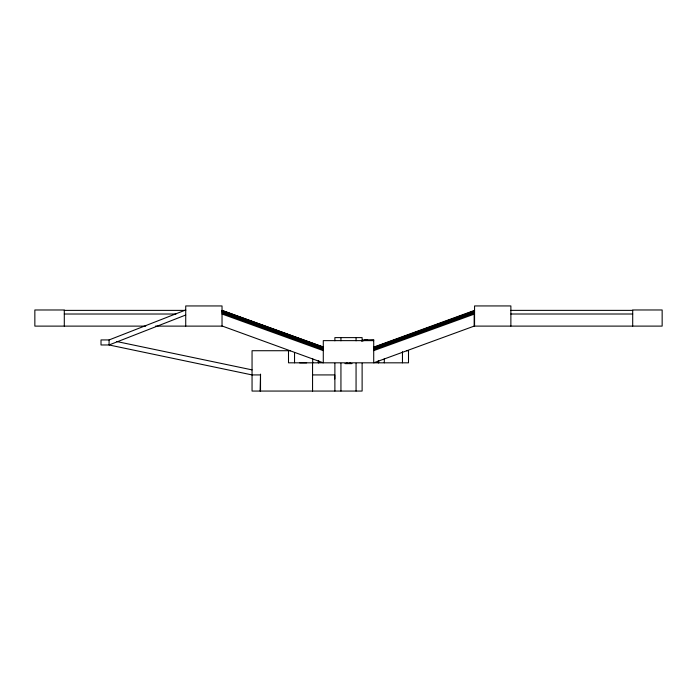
<?xml version="1.0" encoding="UTF-8"?>
<svg xmlns="http://www.w3.org/2000/svg" width="697" height="697" viewBox="0 0 697 697"><rect width="100%" height="100%" fill="white"/><g stroke="black" fill="none" stroke-linecap="round" stroke-linejoin="round"><path stroke-width="1.05" d="M260.521 374.925L252.053 374.925L109.081 344.971L101.013 344.971L101.013 339.936L109.081 339.936L185.724 309.982M185.724 315.018L109.081 344.971L109.081 339.936M632.702 326.109L632.702 309.973L662.15 309.973L662.15 326.109L474.16 326.109L373.714 362.823L373.714 339.622L362.283 340.136M373.714 347.115L474.561 310.374M373.714 347.446L474.561 310.818M373.714 347.977L474.561 311.359M373.714 348.709L474.561 312.082M373.714 349.598L474.561 312.979M373.714 350.635L474.561 314.007M361.604 341.138L367.659 339.622L363.433 340.397M64.298 310.383L185.724 310.383M510.875 310.374L632.702 310.374M64.298 314.016L175.966 314.016M510.875 314.007L632.702 314.007M145.743 326.118L34.85 326.118L34.85 309.982L64.298 309.982L64.298 326.118M155.466 326.118L222.439 326.118L323.286 362.823L323.286 340.633L373.714 340.633M321.265 346.688L323.286 346.688M290.51 350.722L252.053 350.722L252.053 391.061L362.118 391.061L362.118 363.268M406.49 350.722L408.503 350.722L408.503 362.823L288.497 362.823L288.497 350.722M344.971 363.625L352.029 363.625M312.561 374.925L334.743 374.925L334.743 378.959M116.495 341.486L252.053 369.88M222.029 310.383L323.286 347.001M222.029 310.496L323.286 347.115M222.029 310.818L323.286 347.446M222.029 311.359L323.286 347.977M222.029 312.09L323.286 348.709M222.029 312.979L323.286 349.598M222.029 314.016L323.286 350.635M510.875 326.109L510.875 305.939L474.561 305.939L474.561 326.109M474.16 314.155L474.16 326.109M402.457 351.724L402.457 362.823M384.3 358.789L384.3 362.823M378.654 360.802L378.654 362.823M378.253 360.802L378.253 362.823M362.118 340.816L362.118 337.609L334.882 337.609L334.882 340.816M356.062 337.609L356.062 340.816M356.062 363.268L356.062 391.061M350.016 362.823L350.016 363.625M346.984 362.823L346.984 363.625M340.938 337.609L340.938 340.816M340.938 363.268L340.938 391.061M334.882 363.268L334.882 391.061M318.747 360.802L318.747 362.823M318.346 360.802L318.346 362.823M312.7 358.789L312.7 362.823M312.561 362.396L312.561 391.061M306.645 362.823L299.588 362.823M294.543 352.734L294.543 362.823M260.521 391.061L260.521 374.115L260.12 391.061M222.029 326.118L222.029 305.948L185.724 305.948L185.724 326.118"/></g></svg>
